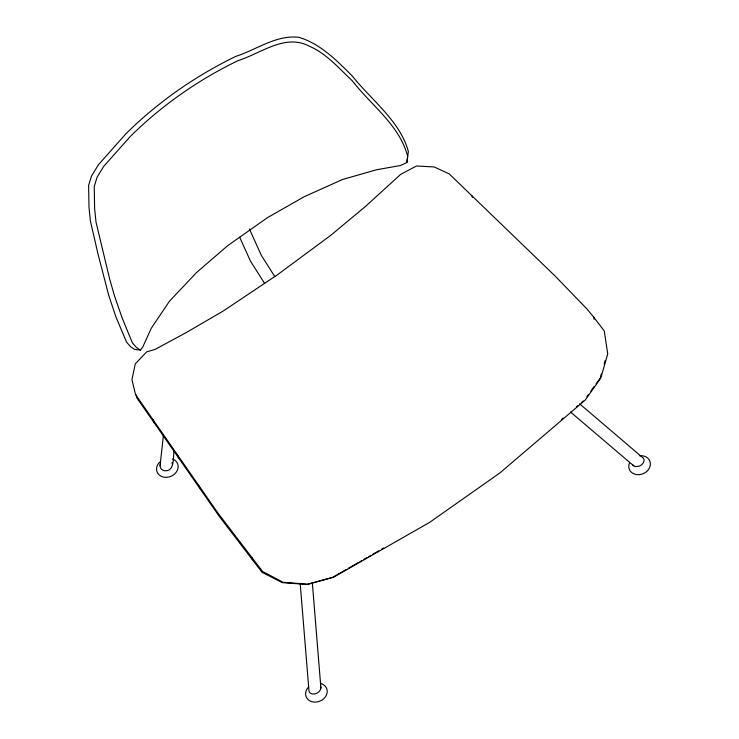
<?xml version="1.0" encoding="UTF-8"?>
<svg xmlns="http://www.w3.org/2000/svg" width="739" height="739" viewBox="0 0 739 739"><rect width="100%" height="100%" fill="white"/><g stroke="black" fill="none" stroke-linecap="round" stroke-linejoin="round"><path stroke-width="1.11" d="M173.97 450.901C173.074 457.423 174.894 472.433 163.975 470.632A6.115 5.496 -16.6 0 1 160.058 465.792L163.485 434.818M406.893 162.552L408.353 151.43C399.975 120.854 371.264 99.996 352.115 75.784C336.494 60.358 320.486 43.758 298.815 37.301C276.183 34.715 256.572 49.698 235.935 56.321A363.145 309.733 -21.1 0 0 125.999 133.694L98.592 164.538L91.479 176.104L88.606 185.461L88.994 207.336L90.389 220.961L98.028 254.096L108.688 295.203L115.894 316.828L126.526 342.065L130.637 346.776L134.609 349.381L140.456 350.12L142.83 346.859L151.283 328.236L169.443 301.235L196.722 272.358L227.723 245.644L267.666 217.525L304.172 196.74L342.323 179.568L376.447 169.776L400.446 165.536L406.893 162.552L407.549 157.416M160.058 465.792L160.511 463.575M312.32 582.609L320.902 688.027C320.412 691.963 316.19 694.401 312.44 694.004A6.115 4.591 -24.9 0 1 308.92 690.134L300.173 583.33M600.419 377.176L601.343 373.888M604.132 364.031L605.056 360.743M586.886 396.575L588.207 394.746M590.849 391.079L594.156 386.506M596.142 383.763L600.105 378.276M561.585 419.493L563.33 418.015M576.402 406.903L578.138 405.415M581.621 402.45L583.367 400.972M372.789 554.268L378.738 550.832M381.703 549.114L383.689 547.978M346.258 569.501L332.504 577.39L307.082 584.494L282.28 582.628L262.068 572.328L219.455 516.635L136.937 397.988L136.152 394.783M348.217 568.374L358.046 562.739M360.004 561.612L361.971 560.485M363.939 559.358L366.886 557.668M368.844 556.541L370.812 555.414M140.456 350.12L136.475 347.515L132.373 342.804L122.129 317.927L114.443 295.739L109.557 278.649L95.996 222.051L94.62 208.398L94.232 186.524L97.105 177.166L103.691 166.395L130.47 136.29A356.798 305.456 -20.9 0 1 237.921 60.672C260.248 53.781 285.097 33.329 309.096 46.086C326.407 53.494 338.758 68.154 352.217 80.727C371.126 105.271 399.845 125.353 407.697 156.557M570.471 411.983L633.729 465.829M579.524 403.753L642.477 457.45A6.115 4.6 -25.9 0 1 644.103 460.591C643.558 464.508 639.383 467.002 635.623 466.54A6.023 4.545 -27.2 0 1 632.492 464.471M593.731 317.151L586.895 308.893L555.146 276.072L449.22 173.905L434.162 166.959L416.473 165.989L400.695 174.349L365.556 206.357L330.832 235.288L277.587 274.659L223.16 311.064L186.108 332.642L155.135 349.381L146.645 351.866L135.292 363.865L131.921 379.67L135.57 394.635L218.088 513.282L262.53 571.432L283.102 582.304L307.83 584.179L333.428 577.288L429.692 522.334L499.915 472.923L585.159 400.132L600.862 377.962L607.726 353.842L604.271 330.943L593.731 317.151L594.101 319.285M274.788 276.58L261.292 255.288L249.422 229.035M264.728 283.61L250.484 261.135L239.658 237.219M471.713 195.604L472.397 197.276M198.588 485.246L199.955 488.599M177.231 454.54L178.598 457.894M153.093 419.835L154.46 423.188M251.99 557.64L252.368 559.774M320.532 686.245A6.023 4.508 -23.7 0 1 320.902 688.027M171.938 462.559A6.023 5.395 -14.8 0 1 172.446 464.655M172.363 458.937A11.067 9.228 -22.2 0 1 176.39 472.018A11.067 9.228 -22.2 0 1 160.548 475.953A11.067 9.228 -22.2 0 1 159.633 462.097M639.494 455.778A11.067 9.228 -22.2 0 1 650.311 465.164A11.067 9.228 -22.2 0 1 636.852 474.632A11.067 9.228 -22.2 0 1 629.545 462.771M320.467 683.436A11.067 9.228 -22.2 0 1 325.816 696.23A11.067 9.228 -22.2 0 1 309.89 700.877A11.067 9.228 -22.2 0 1 308.699 686.864"/></g></svg>
